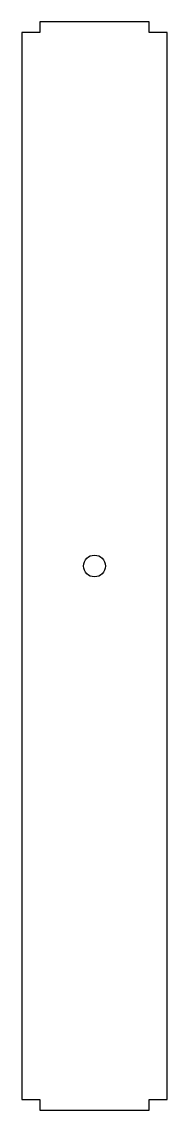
# Model space of a CAD drawing. Header units: millimetres. Extents: x -20 to 20, y -150 to 150.
import ezdxf

# ---------------------------------------------------------------- set-up
doc = ezdxf.new("R2010")
doc.units = ezdxf.units.MM

msp = doc.modelspace()

# ---------------------------------------------------------------- linework, layer by layer
at = {"color": 7, "linetype": 'Continuous', "lineweight": 25}
for p, q in [((-15, 150), (-15, 147)), ((15, 150), (-15, 150)), ((15, 147), (15, 150)), ((-20, 147), (-20, -147)), ((-15, 147), (-20, 147)), ((20, 147), (15, 147)), ((20, -147), (20, 147)), ((-20, -147), (-15, -147)), ((-15, -147), (-15, -150)), ((15, -147), (20, -147)), ((15, -150), (15, -147)), ((-15, -150), (15, -150))]:
    msp.add_line(p, q, dxfattribs=at)
msp.add_circle((0, 0), 3, dxfattribs=at)

doc.saveas('drawing.dxf')
